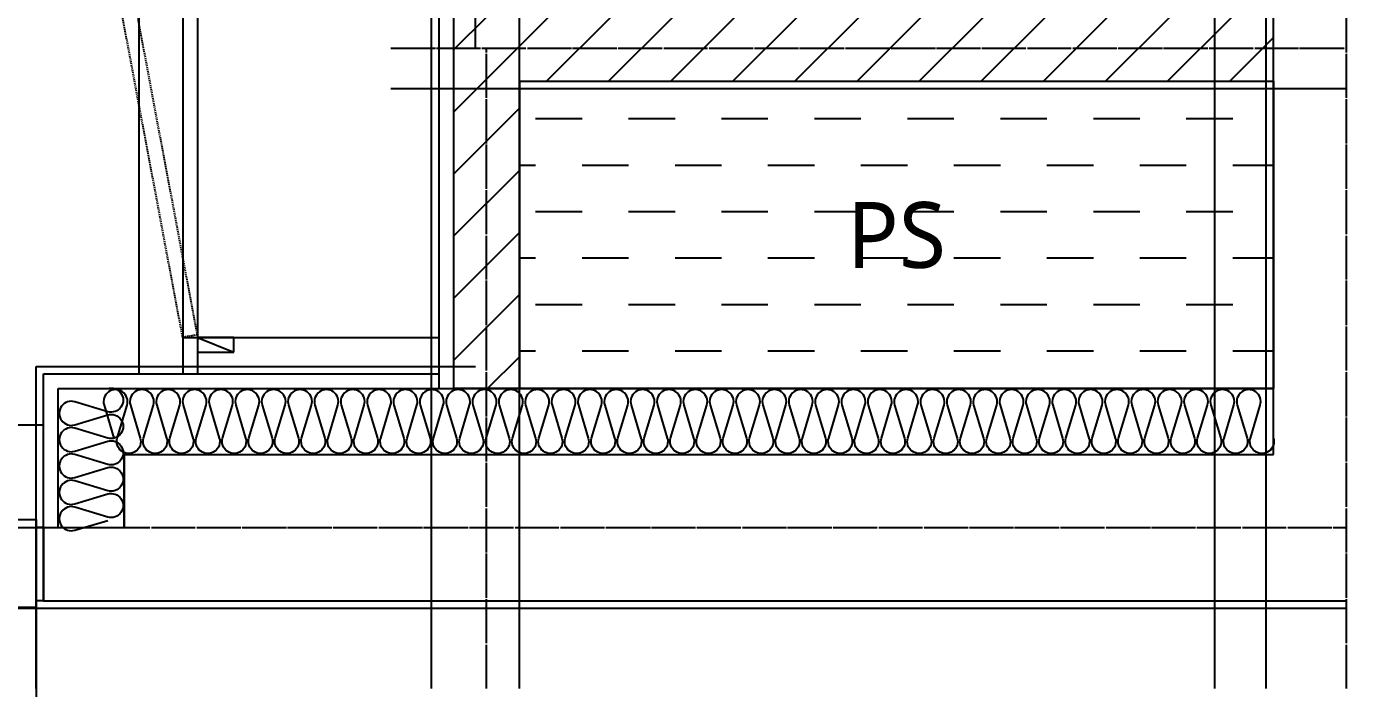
# Model space of a CAD drawing. Extents: x 42284 to 53516, y 22095 to 40513.
# Drawn here: x 47937 to 49741, y 25684 to 26589 of the extents above; entities that cross this region are included whole.
import ezdxf
from ezdxf.enums import TextEntityAlignment as Align

# ---------------------------------------------------------------- set-up
doc = ezdxf.new("R2010")
doc.units = 0
doc.header["$MEASUREMENT"] = 0
doc.linetypes.add('UP-ADD-LT-1', pattern=[62, 60, -1, 0, -1])
doc.linetypes.add('UP-ADD-LT-3', pattern=[2.5, 1.5, -1])
for name, color, linetype in [('25B_A-CEN', 1, 'UP-ADD-LT-1'), ('25B_A-CON', 2, 'Continuous'), ('25B_A-FIN', 8, 'Continuous'), ('25B_A-INS', 9, 'Continuous'), ('25B_A-MC', 171, 'Continuous'), ('25B_A-TEXT', 3, 'Continuous'), ('25B_A-TILE', 253, 'Continuous'), ('25B_A-WALB', 3, 'Continuous'), ('25B_AA-XXXX-PATT', 8, 'Continuous'), ('25B_DEFPOINT', 163, 'Continuous'), ('25B_DEFPOINTS', 145, 'Continuous'), ('25B_S-SHAFT', 1, 'Continuous'), ('25B_X-25$0$AA-XXXX-FUR', 8, 'Continuous')]:
    doc.layers.add(name, color=color, linetype=linetype)
doc.layers.add('25B_A-door', color=4, linetype='Continuous', lineweight=25)
doc.styles.add('UP-A31-REDRAW', font='malgun.ttf')

msp = doc.modelspace()

# ---------------------------------------------------------------- hatches: boundary and pattern name
at = {"layer": '25B_AA-XXXX-PATT'}
h = msp.add_hatch(dxfattribs=at)
h.set_pattern_fill('_USER', color=256, scale=60, angle=45, style=0, pattern_type=0)
h.set_pattern_definition([(45, (46120.87, 25683.684), (-42.4264, 42.4264), [])])
h.paths.add_polyline_path([(48610.9, 26513.6), (48610.9, 26093.6), (48520.9, 26093.6), (48520.9, 26603.6), (49640.9, 26603.6), (49640.9, 26513.6)])
at = {"layer": '25B_S-SHAFT'}
h = msp.add_hatch(dxfattribs=at)
h.set_pattern_fill('DASH', color=10, scale=20)
h.set_pattern_definition([(0, (27550.87, 173.56), (63.5, 63.5), [63.5, -63.5])])
h.paths.add_polyline_path([(48610.9, 26513.6), (49640.9, 26513.6), (49640.9, 26093.6), (48610.9, 26093.6)])

# ---------------------------------------------------------------- linework, layer by layer
at = {"layer": '25B_A-CEN'}
for p, q in [((49740.9, 25683.7), (49740.9, 34366.1)), ((48550.9, 26558.6), (48550.9, 27499.9)), ((48435.4, 26558.6), (49740.9, 26558.6)), ((48565.9, 25683.7), (48565.9, 26558.6)), ((46120.9, 25903.6), (49740.9, 25903.6))]:
    msp.add_line(p, q, dxfattribs=at)
at = {"layer": '25B_A-CON'}
for p, q in [((49640.9, 26003.6), (49640.9, 33943.6)), ((48070.9, 26003.6), (49640.9, 26003.6)), ((48070.9, 26003.6), (48070.9, 25903.6)), ((47960.9, 25903.6), (48070.9, 25903.6)), ((47960.9, 25903.6), (47960.9, 25803.6)), ((47960.9, 25803.6), (49740.9, 25803.6))]:
    msp.add_line(p, q, dxfattribs=at)
at = {"layer": '25B_A-door'}
msp.add_lwpolyline([(47950.9, 25794.6), (47920.9, 25794.6), (47920.9, 25839.6), (47908.9, 25839.6), (47908.9, 25884.6), (47923.9, 25914.6), (47950.9, 25914.6)], close=True, dxfattribs=at)
at = {"layer": '25B_A-FIN'}
for p, q in [((48150.9, 27243.6), (48150.9, 26113.6)), ((48170.9, 27243.6), (48170.9, 26113.6)), ((48500.9, 26603.6), (48500.9, 26093.6)), ((48150.9, 26163.6), (48500.9, 26163.6)), ((47960.9, 26113.6), (48500.9, 26113.6)), ((47960.9, 25903.6), (47960.9, 26113.6))]:
    msp.add_line(p, q, dxfattribs=at)
at = {"layer": '25B_A-INS'}
for p, q in [((47980.9, 26093.6), (49640.9, 26093.6)), ((47980.9, 25903.6), (47980.9, 26093.6))]:
    msp.add_line(p, q, dxfattribs=at)
for points in [[(48048.4, 26093.6, -1.344031), (48048.4, 26062.1), (48003.4, 26075.6, 1.344031), (48003.4, 26044.1), (48048.4, 26057.6)], [(48092.9, 26026.1, -1.344031), (48061.4, 26026.1), (48074.9, 26071.1, 1.344031), (48043.4, 26071.1), (48056.9, 26026.1)], [(48128.9, 26026.1, -1.344031), (48097.4, 26026.1), (48110.9, 26071.1, 1.344031), (48079.4, 26071.1), (48092.9, 26026.1)], [(48164.9, 26026.1, -1.344031), (48133.4, 26026.1), (48146.9, 26071.1, 1.344031), (48115.4, 26071.1), (48128.9, 26026.1)], [(48200.9, 26026.1, -1.344031), (48169.4, 26026.1), (48182.9, 26071.1, 1.344031), (48151.4, 26071.1), (48164.9, 26026.1)], [(48236.9, 26026.1, -1.344031), (48205.4, 26026.1), (48218.9, 26071.1, 1.344031), (48187.4, 26071.1), (48200.9, 26026.1)], [(48272.9, 26026.1, -1.344031), (48241.4, 26026.1), (48254.9, 26071.1, 1.344031), (48223.4, 26071.1), (48236.9, 26026.1)], [(48308.9, 26026.1, -1.344031), (48277.4, 26026.1), (48290.9, 26071.1, 1.344031), (48259.4, 26071.1), (48272.9, 26026.1)], [(48344.9, 26026.1, -1.344031), (48313.4, 26026.1), (48326.9, 26071.1, 1.344031), (48295.4, 26071.1), (48308.9, 26026.1)], [(48380.9, 26026.1, -1.344031), (48349.4, 26026.1), (48362.9, 26071.1, 1.344031), (48331.4, 26071.1), (48344.9, 26026.1)], [(48416.9, 26026.1, -1.344031), (48385.4, 26026.1), (48398.9, 26071.1, 1.344031), (48367.4, 26071.1), (48380.9, 26026.1)], [(48452.9, 26026.1, -1.344031), (48421.4, 26026.1), (48434.9, 26071.1, 1.344031), (48403.4, 26071.1), (48416.9, 26026.1)], [(48488.9, 26026.1, -1.344031), (48457.4, 26026.1), (48470.9, 26071.1, 1.344031), (48439.4, 26071.1), (48452.9, 26026.1)], [(48524.9, 26026.1, -1.344031), (48493.4, 26026.1), (48506.9, 26071.1, 1.344031), (48475.4, 26071.1), (48488.9, 26026.1)], [(48560.9, 26026.1, -1.344031), (48529.4, 26026.1), (48542.9, 26071.1, 1.344031), (48511.4, 26071.1), (48524.9, 26026.1)], [(48596.9, 26026.1, -1.344031), (48565.4, 26026.1), (48578.9, 26071.1, 1.344031), (48547.4, 26071.1), (48560.9, 26026.1)], [(48632.9, 26026.1, -1.344031), (48601.4, 26026.1), (48614.9, 26071.1, 1.344031), (48583.4, 26071.1), (48596.9, 26026.1)], [(48668.9, 26026.1, -1.344031), (48637.4, 26026.1), (48650.9, 26071.1, 1.344031), (48619.4, 26071.1), (48632.9, 26026.1)], [(48704.9, 26026.1, -1.344031), (48673.4, 26026.1), (48686.9, 26071.1, 1.344031), (48655.4, 26071.1), (48668.9, 26026.1)], [(48740.9, 26026.1, -1.344031), (48709.4, 26026.1), (48722.9, 26071.1, 1.344031), (48691.4, 26071.1), (48704.9, 26026.1)], [(48776.9, 26026.1, -1.344031), (48745.4, 26026.1), (48758.9, 26071.1, 1.344031), (48727.4, 26071.1), (48740.9, 26026.1)], [(48812.9, 26026.1, -1.344031), (48781.4, 26026.1), (48794.9, 26071.1, 1.344031), (48763.4, 26071.1), (48776.9, 26026.1)], [(48848.9, 26026.1, -1.344031), (48817.4, 26026.1), (48830.9, 26071.1, 1.344031), (48799.4, 26071.1), (48812.9, 26026.1)], [(48884.9, 26026.1, -1.344031), (48853.4, 26026.1), (48866.9, 26071.1, 1.344031), (48835.4, 26071.1), (48848.9, 26026.1)], [(48920.9, 26026.1, -1.344031), (48889.4, 26026.1), (48902.9, 26071.1, 1.344031), (48871.4, 26071.1), (48884.9, 26026.1)], [(48956.9, 26026.1, -1.344031), (48925.4, 26026.1), (48938.9, 26071.1, 1.344031), (48907.4, 26071.1), (48920.9, 26026.1)], [(48992.9, 26026.1, -1.344031), (48961.4, 26026.1), (48974.9, 26071.1, 1.344031), (48943.4, 26071.1), (48956.9, 26026.1)], [(49028.9, 26026.1, -1.344031), (48997.4, 26026.1), (49010.9, 26071.1, 1.344031), (48979.4, 26071.1), (48992.9, 26026.1)], [(49064.9, 26026.1, -1.344031), (49033.4, 26026.1), (49046.9, 26071.1, 1.344031), (49015.4, 26071.1), (49028.9, 26026.1)], [(49100.9, 26026.1, -1.344031), (49069.4, 26026.1), (49082.9, 26071.1, 1.344031), (49051.4, 26071.1), (49064.9, 26026.1)], [(49136.9, 26026.1, -1.344031), (49105.4, 26026.1), (49118.9, 26071.1, 1.344031), (49087.4, 26071.1), (49100.9, 26026.1)], [(49172.9, 26026.1, -1.344031), (49141.4, 26026.1), (49154.9, 26071.1, 1.344031), (49123.4, 26071.1), (49136.9, 26026.1)], [(49208.9, 26026.1, -1.344031), (49177.4, 26026.1), (49190.9, 26071.1, 1.344031), (49159.4, 26071.1), (49172.9, 26026.1)], [(49244.9, 26026.1, -1.344031), (49213.4, 26026.1), (49226.9, 26071.1, 1.344031), (49195.4, 26071.1), (49208.9, 26026.1)], [(49280.9, 26026.1, -1.344031), (49249.4, 26026.1), (49262.9, 26071.1, 1.344031), (49231.4, 26071.1), (49244.9, 26026.1)], [(49316.9, 26026.1, -1.344031), (49285.4, 26026.1), (49298.9, 26071.1, 1.344031), (49267.4, 26071.1), (49280.9, 26026.1)], [(49352.9, 26026.1, -1.344031), (49321.4, 26026.1), (49334.9, 26071.1, 1.344031), (49303.4, 26071.1), (49316.9, 26026.1)], [(49388.9, 26026.1, -1.344031), (49357.4, 26026.1), (49370.9, 26071.1, 1.344031), (49339.4, 26071.1), (49352.9, 26026.1)], [(49424.9, 26026.1, -1.344031), (49393.4, 26026.1), (49406.9, 26071.1, 1.344031), (49375.4, 26071.1), (49388.9, 26026.1)], [(49460.9, 26026.1, -1.344031), (49429.4, 26026.1), (49442.9, 26071.1, 1.344031), (49411.4, 26071.1), (49424.9, 26026.1)], [(49496.9, 26026.1, -1.344031), (49465.4, 26026.1), (49478.9, 26071.1, 1.344031), (49447.4, 26071.1), (49460.9, 26026.1)], [(49532.9, 26026.1, -1.344031), (49501.4, 26026.1), (49514.9, 26071.1, 1.344031), (49483.4, 26071.1), (49496.9, 26026.1)], [(49568.9, 26026.1, -1.344031), (49537.4, 26026.1), (49550.9, 26071.1, 1.344031), (49519.4, 26071.1), (49532.9, 26026.1)], [(49604.9, 26026.1, -1.344031), (49573.4, 26026.1), (49586.9, 26071.1, 1.344031), (49555.4, 26071.1), (49568.9, 26026.1)], [(49640.9, 26026.1, -1.344031), (49609.4, 26026.1), (49622.9, 26071.1, 1.344031), (49591.4, 26071.1), (49604.9, 26026.1)], [(48048.4, 26057.6, -1.344031), (48048.4, 26026.1), (48003.4, 26039.6, 1.344031), (48003.4, 26008.1), (48048.4, 26021.6)], [(48048.4, 26021.6, -1.344031), (48048.4, 25990.1), (48003.4, 26003.6, 1.344031), (48003.4, 25972.1), (48048.4, 25985.6)], [(48048.4, 25985.6, -1.344031), (48048.4, 25954.1), (48003.4, 25967.6, 1.344031), (48003.4, 25936.1), (48048.4, 25949.6)], [(48048.4, 25949.6, -1.344031), (48048.4, 25918.1), (48003.4, 25931.6, 1.344031), (48003.4, 25900.1), (48048.4, 25913.6)]]:
    msp.add_lwpolyline(points, format="xyb", dxfattribs=at)
at = {"layer": '25B_A-MC'}
for p, q in [((49560.9, 25683.7), (49560.9, 29023.6)), ((48490.9, 25683.7), (48490.9, 27499.9)), ((48610.9, 26573.6), (48610.9, 27499.9)), ((49630.9, 25683.7), (49630.9, 26701.9)), ((48610.9, 25683.7), (48610.9, 26573.6)), ((48435.4, 26503.6), (49740.9, 26503.6)), ((47950.9, 26123.6), (48550.9, 26123.6)), ((47950.9, 25683.7), (47950.9, 26123.6)), ((46120.9, 25793.6), (49740.9, 25793.6))]:
    msp.add_line(p, q, dxfattribs=at)
at = {"layer": '25B_A-TILE'}
for p, q in [((48090.9, 27243.6), (48090.9, 26113.6)), ((47960.9, 26043.6), (46890.9, 26043.6))]:
    msp.add_line(p, q, dxfattribs=at)
at = {"layer": '25B_A-WALB'}
for p, q in [((48520.9, 26603.6), (48520.9, 26093.6)), ((48610.9, 26513.6), (49640.9, 26513.6)), ((48610.9, 26513.6), (48610.9, 26093.6)), ((48610.9, 26093.6), (48520.9, 26093.6))]:
    msp.add_line(p, q, dxfattribs=at)
at = {"layer": '25B_DEFPOINT', "color": 250}
msp.add_line((47950.9, 25794.6), (47950.9, 24529.5), dxfattribs=at)
at = {"layer": '25B_DEFPOINTS'}
for p, q in [((48070.9, 25903.6), (48070.9, 26003.6)), ((47960.9, 25903.6), (47950.9, 25903.6)), ((47960.9, 25803.6), (47960.9, 25903.6)), ((47960.9, 25903.6), (48070.9, 25903.6)), ((47960.9, 25803.6), (47950.9, 25803.6))]:
    msp.add_line(p, q, dxfattribs=at)
at = {"layer": '25B_S-SHAFT'}
msp.add_lwpolyline([(48610.9, 26513.6), (49640.9, 26513.6), (49640.9, 26093.6), (48610.9, 26093.6)], close=True, dxfattribs=at)
at = {"layer": '25B_X-25$0$AA-XXXX-FUR', "color": 1, "linetype": 'ByBlock', "ltscale": 2, "extrusion": (0, 0, -1)}
msp.add_line((48170.9, 26163.6), (48220.9, 26143.6), dxfattribs=at)
at = {"layer": '25B_X-25$0$AA-XXXX-FUR', "linetype": 'UP-ADD-LT-3'}
msp.add_lwpolyline([(48170.6, 26167), (48150.9, 26163.6), (48055.9, 26669.7), (48075.6, 26673.1)], close=True, dxfattribs=at)
at = {"layer": '25B_X-25$0$AA-XXXX-FUR', "color": 1, "linetype": 'ByBlock', "ltscale": 2, "extrusion": (0, 0, -1)}
msp.add_lwpolyline([(-48220.9, 26143.6), (-48220.9, 26163.6), (-48170.9, 26163.6), (-48170.9, 26143.6)], close=True, dxfattribs=at)

# ---------------------------------------------------------------- texts
at = {"layer": '25B_A-TEXT', "style": 'UP-A31-REDRAW'}
msp.add_text('PS', height=90, dxfattribs=at).set_placement((49125.9, 26303.6, 0), align=Align.MIDDLE_CENTER)

doc.saveas('drawing.dxf')
